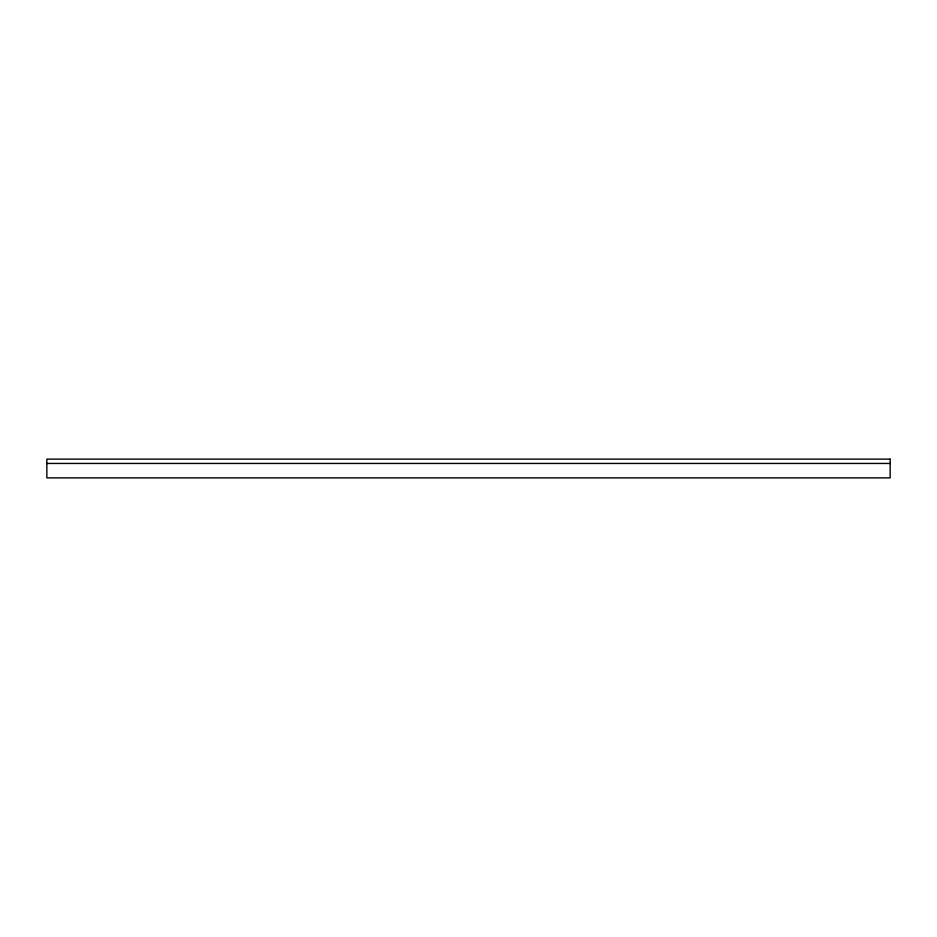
<?xml version="1.0" encoding="UTF-8"?>
<svg xmlns="http://www.w3.org/2000/svg" width="937" height="937" viewBox="0 0 937 937"><rect width="100%" height="100%" fill="white"/><g stroke="black" fill="none" stroke-linecap="round" stroke-linejoin="round"><path stroke-width="1.41" d="M46.85 463.452L890.15 463.452M890.15 459.13L46.85 459.13L46.85 477.87L890.15 477.87L890.15 459.13"/></g></svg>
